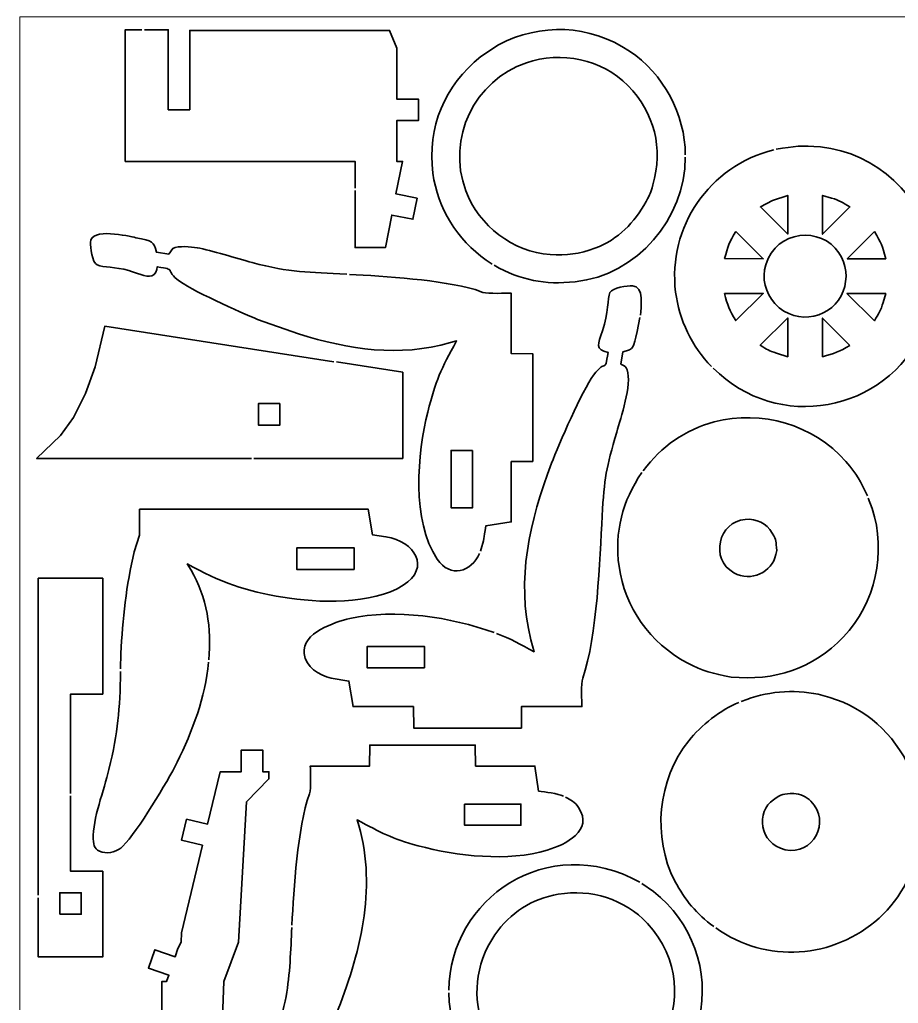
# Model space of a CAD drawing. Header units: millimetres. Extents: x -5 to 375, y 132 to 712.
# Drawn here: x -5 to 99.1, y 304.6 to 421.2 of the extents above; entities that cross this region are included whole.
import ezdxf

# ---------------------------------------------------------------- set-up
doc = ezdxf.new("R2010")
doc.units = ezdxf.units.MM
doc.header["$MEASUREMENT"] = 0
doc.layers.add('Camada 1', color=7, linetype='Continuous')

msp = doc.modelspace()

# ---------------------------------------------------------------- linework, layer by layer
at = {"layer": 'Camada 1', "color": 3, "lineweight": 20}
msp.add_open_spline([(185.0124, 131.5126), (185.0124, 131.5126), (185.0124, 421.5125), (185.0124, 421.5125), (185.0124, 421.5125), (185.0124, 421.5125), (-4.9877, 421.5125), (-4.9877, 421.5125), (-4.9877, 421.5125), (-4.9877, 421.5125), (-4.9877, 131.5126), (-4.9877, 131.5126), (-4.9877, 131.5126), (-4.9877, 131.5126), (185.0124, 131.5126), (185.0124, 131.5126)], degree=3, knots=[0, 0, 0, 0, 0.2, 0.2, 0.2, 0.2, 0.4, 0.4, 0.4, 0.4, 0.6, 0.6, 0.6, 0.6, 1, 1, 1, 1], dxfattribs=at)
at = {"layer": 'Camada 1', "color": 5, "lineweight": 35}
for points, knots in [([(73.8624, 405.1626), (73.8624, 409.9168), (71.2317, 414.8184), (67.2624, 417.4375), (67.2624, 417.4375), (62.4627, 420.6045), (56.7805, 420.8148), (51.7124, 418.1876), (51.7124, 418.1876), (51.7124, 418.1876), (49.6374, 416.7876), (49.6374, 416.7876), (49.6374, 416.7876), (45.3708, 413.3758), (43.2534, 408.4173), (43.9624, 402.9876), (43.9624, 402.9876), (44.514, 398.7633), (46.813, 395.1327), (50.2874, 392.6876), (50.2874, 392.6876), (50.2874, 392.6876), (50.9874, 392.2126), (50.9874, 392.2126)], [0, 0, 0, 0, 0.14285714, 0.14285714, 0.14285714, 0.14285714, 0.28571429, 0.28571429, 0.28571429, 0.28571429, 0.42857143, 0.42857143, 0.42857143, 0.42857143, 0.57142857, 0.57142857, 0.57142857, 0.57142857, 0.71428571, 0.71428571, 0.71428571, 0.71428571, 1, 1, 1, 1]), ([(9.4874, 419.9626), (9.4874, 419.9626), (7.5124, 419.9626), (7.5124, 419.9626), (7.5124, 419.9626), (7.5124, 419.9626), (7.5124, 404.3626), (7.5124, 404.3626), (7.5124, 404.3626), (7.5124, 404.3626), (34.7375, 404.3626), (34.7375, 404.3626), (34.7375, 404.3626), (34.7375, 404.3626), (34.7375, 401.2126), (34.7375, 401.2126)], [0, 0, 0, 0, 0.2, 0.2, 0.2, 0.2, 0.4, 0.4, 0.4, 0.4, 0.6, 0.6, 0.6, 0.6, 1, 1, 1, 1]), ([(34.7375, 400.9126), (34.7375, 400.9126), (34.7375, 394.1626), (34.7375, 394.1626), (34.7375, 394.1626), (34.7375, 394.1626), (38.3374, 394.1626), (38.3374, 394.1626), (38.3374, 394.1626), (38.3374, 394.1626), (39.0874, 398.0126), (39.0874, 398.0126), (39.0874, 398.0126), (39.0874, 398.0126), (41.5874, 397.5126), (41.5874, 397.5126), (41.5874, 397.5126), (41.5874, 397.5126), (42.0874, 400.0126), (42.0874, 400.0126), (42.0874, 400.0126), (42.0874, 400.0126), (39.5874, 400.5126), (39.5874, 400.5126), (39.5874, 400.5126), (39.5874, 400.5126), (40.3624, 404.3626), (40.3624, 404.3626), (40.3624, 404.3626), (40.3624, 404.3626), (39.6874, 404.3626), (39.6874, 404.3626), (39.6874, 404.3626), (39.6874, 404.3626), (39.6874, 409.2125), (39.6874, 409.2125), (39.6874, 409.2125), (39.6874, 409.2125), (42.2374, 409.2125), (42.2374, 409.2125), (42.2374, 409.2125), (42.2374, 409.2125), (42.2374, 411.7626), (42.2374, 411.7626), (42.2374, 411.7626), (42.2374, 411.7626), (39.6874, 411.7626), (39.6874, 411.7626), (39.6874, 411.7626), (39.6874, 411.7626), (39.6874, 417.7876), (39.6874, 417.7876), (39.6874, 417.7876), (39.6874, 417.7876), (38.8374, 419.8876), (38.8374, 419.8876), (38.8374, 419.8876), (38.8374, 419.8876), (15.1624, 419.8876), (15.1624, 419.8876), (15.1624, 419.8876), (15.1624, 419.8876), (15.1624, 410.4875), (15.1624, 410.4875), (15.1624, 410.4875), (15.1624, 410.4875), (12.6124, 410.4875), (12.6124, 410.4875), (12.6124, 410.4875), (12.6124, 410.4875), (12.6124, 419.9626), (12.6124, 419.9626), (12.6124, 419.9626), (12.6124, 419.9626), (9.7874, 419.9626), (9.7874, 419.9626)], [0, 0, 0, 0, 0.05, 0.05, 0.05, 0.05, 0.1, 0.1, 0.1, 0.1, 0.15, 0.15, 0.15, 0.15, 0.2, 0.2, 0.2, 0.2, 0.25, 0.25, 0.25, 0.25, 0.3, 0.3, 0.3, 0.3, 0.35, 0.35, 0.35, 0.35, 0.4, 0.4, 0.4, 0.4, 0.45, 0.45, 0.45, 0.45, 0.5, 0.5, 0.5, 0.5, 0.55, 0.55, 0.55, 0.55, 0.6, 0.6, 0.6, 0.6, 0.65, 0.65, 0.65, 0.65, 0.7, 0.7, 0.7, 0.7, 0.75, 0.75, 0.75, 0.75, 0.8, 0.8, 0.8, 0.8, 0.85, 0.85, 0.85, 0.85, 0.9, 0.9, 0.9, 0.9, 1, 1, 1, 1]), ([(84.3374, 405.7375), (76.6717, 403.8236), (71.7471, 396.615), (72.7124, 388.8876), (72.7124, 388.8876), (73.1156, 385.6604), (74.6557, 382.3937), (76.9624, 380.0876)], [0, 0, 0, 0, 0.33333333, 0.33333333, 0.33333333, 0.33333333, 1, 1, 1, 1]), ([(77.1624, 379.8876), (84.795, 372.2499), (97.5075, 374.5291), (102.0874, 384.3875), (102.0874, 384.3875), (102.0874, 384.3875), (102.7874, 386.2376), (102.7874, 386.2376), (102.7874, 386.2376), (103.5033, 388.3852), (103.6336, 391.4499), (103.2124, 393.7126), (103.2124, 393.7126), (102.0034, 400.2066), (96.4801, 405.4717), (89.8624, 406.0876), (89.8624, 406.0876), (87.6033, 406.2979), (86.8131, 406.1794), (84.6124, 405.8126)], [0, 0, 0, 0, 0.16666667, 0.16666667, 0.16666667, 0.16666667, 0.33333333, 0.33333333, 0.33333333, 0.33333333, 0.5, 0.5, 0.5, 0.5, 0.66666667, 0.66666667, 0.66666667, 0.66666667, 1, 1, 1, 1]), ([(51.2374, 392.0626), (54.4217, 390.2936), (57.1832, 389.7204), (60.8124, 390.1126), (60.8124, 390.1126), (68.1855, 390.9095), (73.8624, 397.6079), (73.8624, 404.8626)], [0, 0, 0, 0, 0.33333333, 0.33333333, 0.33333333, 0.33333333, 1, 1, 1, 1]), ([(33.7624, 391.0126), (29.2077, 391.2677), (27.077, 391.1832), (22.5624, 392.3876), (22.5624, 392.3876), (20.7699, 392.8658), (17.6543, 393.8585), (16.0374, 394.1376), (16.0374, 394.1376), (15.3209, 394.2613), (13.8134, 394.4093), (13.1374, 394.0626), (13.1374, 394.0626), (13.1374, 394.0626), (12.6624, 393.3876), (12.6624, 393.3876), (12.6624, 393.3876), (12.6624, 393.3876), (11.2124, 393.6126), (11.2124, 393.6126), (11.2124, 393.6126), (10.8859, 394.9181), (10.7949, 394.9044), (8.7874, 395.3376), (8.7874, 395.3376), (7.9282, 395.523), (3.4184, 396.5935), (3.3874, 394.7626), (3.3874, 394.7626), (3.3787, 394.2475), (3.5886, 392.3815), (4.1874, 392.1126), (4.1874, 392.1126), (4.9714, 391.7606), (6.3065, 391.9269), (7.9374, 391.4375), (7.9374, 391.4375), (8.7211, 391.2023), (10.0181, 390.612), (10.6624, 390.8126), (10.6624, 390.8126), (11.1461, 390.9632), (11.2215, 391.433), (11.3124, 391.8876), (11.3124, 391.8876), (13.6871, 391.4918), (12.1843, 391.6729), (13.6374, 390.4126), (13.6374, 390.4126), (15.042, 389.1944), (21.2688, 386.462), (23.1874, 385.6626), (23.1874, 385.6626), (23.1874, 385.6626), (28.0374, 383.9376), (28.0374, 383.9376), (28.0374, 383.9376), (34.079, 382.0739), (39.9223, 381.1582), (46.0624, 382.9125), (46.0624, 382.9125), (46.0624, 382.9125), (46.7624, 383.1125), (46.7624, 383.1125), (46.7624, 383.1125), (44.8978, 379.746), (44.3154, 378.456), (43.3624, 374.6876), (43.3624, 374.6876), (42.1358, 369.8375), (41.4096, 361.7464), (44.4625, 357.2626), (44.4625, 357.2626), (46.0253, 354.9672), (48.5082, 355.7335), (49.4874, 357.9376)], [0, 0, 0, 0, 0.05, 0.05, 0.05, 0.05, 0.1, 0.1, 0.1, 0.1, 0.15, 0.15, 0.15, 0.15, 0.2, 0.2, 0.2, 0.2, 0.25, 0.25, 0.25, 0.25, 0.3, 0.3, 0.3, 0.3, 0.35, 0.35, 0.35, 0.35, 0.4, 0.4, 0.4, 0.4, 0.45, 0.45, 0.45, 0.45, 0.5, 0.5, 0.5, 0.5, 0.55, 0.55, 0.55, 0.55, 0.6, 0.6, 0.6, 0.6, 0.65, 0.65, 0.65, 0.65, 0.7, 0.7, 0.7, 0.7, 0.75, 0.75, 0.75, 0.75, 0.8, 0.8, 0.8, 0.8, 0.85, 0.85, 0.85, 0.85, 0.9, 0.9, 0.9, 0.9, 1, 1, 1, 1]), ([(49.6125, 358.2125), (50.056, 359.8563), (50.0036, 359.5171), (50.2125, 361.1875), (50.2125, 361.1875), (50.2125, 361.1875), (53.2374, 361.6626), (53.2374, 361.6626), (53.2374, 361.6626), (53.2374, 361.6626), (53.2374, 368.8125), (53.2374, 368.8125), (53.2374, 368.8125), (53.2374, 368.8125), (55.7874, 368.8376), (55.7874, 368.8376), (55.7874, 368.8376), (55.7874, 368.8376), (55.7874, 381.5876), (55.7874, 381.5876), (55.7874, 381.5876), (55.7874, 381.5876), (53.2374, 381.6125), (53.2374, 381.6125), (53.2374, 381.6125), (53.2374, 381.6125), (53.2374, 388.7625), (53.2374, 388.7625), (53.2374, 388.7625), (52.6355, 388.7625), (50.5138, 388.6809), (49.8874, 388.8625), (49.8874, 388.8625), (49.8874, 388.8625), (48.9624, 389.1876), (48.9624, 389.1876), (48.9624, 389.1876), (45.0326, 390.3319), (38.1556, 390.7895), (34.0624, 390.9876)], [0, 0, 0, 0, 0.09090909, 0.09090909, 0.09090909, 0.09090909, 0.18181818, 0.18181818, 0.18181818, 0.18181818, 0.27272727, 0.27272727, 0.27272727, 0.27272727, 0.36363636, 0.36363636, 0.36363636, 0.36363636, 0.45454545, 0.45454545, 0.45454545, 0.45454545, 0.54545455, 0.54545455, 0.54545455, 0.54545455, 0.63636364, 0.63636364, 0.63636364, 0.63636364, 0.72727273, 0.72727273, 0.72727273, 0.72727273, 0.81818182, 0.81818182, 0.81818182, 0.81818182, 1, 1, 1, 1]), ([(68.5374, 386.1626), (68.6216, 387.0042), (69.0181, 389.6134), (67.5874, 389.6376), (67.5874, 389.6376), (67.0212, 389.6472), (65.2081, 389.4403), (64.9374, 388.8376), (64.9374, 388.8376), (64.6283, 388.1493), (64.754, 386.4129), (64.0374, 384.3126), (64.0374, 384.3126), (63.4879, 382.7019), (63.1598, 382.0699), (64.7124, 381.7376), (64.7124, 381.7376), (64.2668, 379.0639), (64.545, 381.1604), (62.9874, 379.0375), (62.9874, 379.0375), (61.6755, 377.2494), (58.8538, 370.8416), (58.0124, 368.6125), (58.0124, 368.6125), (55.4232, 361.7531), (53.7857, 354.9196), (55.5624, 347.6875), (55.5624, 347.6875), (55.5624, 347.6875), (55.9374, 346.2875), (55.9374, 346.2875), (55.9374, 346.2875), (54.3288, 347.1673), (53.1913, 347.8073), (51.4874, 348.4626)], [0, 0, 0, 0, 0.1, 0.1, 0.1, 0.1, 0.2, 0.2, 0.2, 0.2, 0.3, 0.3, 0.3, 0.3, 0.4, 0.4, 0.4, 0.4, 0.5, 0.5, 0.5, 0.5, 0.6, 0.6, 0.6, 0.6, 0.7, 0.7, 0.7, 0.7, 0.8, 0.8, 0.8, 0.8, 1, 1, 1, 1]), ([(51.2124, 348.5626), (46.0456, 350.4079), (39.5316, 351.4174), (34.1124, 350.2126), (34.1124, 350.2126), (32.3413, 349.8188), (28.4089, 348.5194), (28.7124, 346.0875), (28.7124, 346.0875), (28.9186, 344.4352), (30.4135, 343.5314), (31.9124, 343.1626), (31.9124, 343.1626), (31.9124, 343.1626), (34.0124, 342.8125), (34.0124, 342.8125), (34.0124, 342.8125), (34.0124, 342.8125), (34.5124, 339.7876), (34.5124, 339.7876), (34.5124, 339.7876), (34.5124, 339.7876), (41.6624, 339.7876), (41.6624, 339.7876), (41.6624, 339.7876), (41.6624, 339.7876), (41.6874, 337.2375), (41.6874, 337.2375), (41.6874, 337.2375), (41.6874, 337.2375), (54.4374, 337.2375), (54.4374, 337.2375), (54.4374, 337.2375), (54.4374, 337.2375), (54.4374, 339.7876), (54.4374, 339.7876), (54.4374, 339.7876), (54.4374, 339.7876), (61.6124, 339.7876), (61.6124, 339.7876), (61.6124, 339.7876), (61.6056, 340.4143), (61.4894, 342.4913), (61.7124, 343.1376), (61.7124, 343.1376), (63.425, 348.0999), (63.7363, 357.2031), (64.0124, 362.3876), (64.0124, 362.3876), (64.2513, 366.8734), (64.4982, 368.0211), (65.7374, 372.3126), (65.7374, 372.3126), (66.2182, 373.9777), (67.5631, 377.9037), (66.9624, 379.6876), (66.9624, 379.6876), (66.8203, 380.1096), (66.7571, 380.0546), (66.2124, 380.3626), (66.2124, 380.3626), (66.2124, 380.3626), (66.4624, 381.8125), (66.4624, 381.8125), (66.4624, 381.8125), (67.8169, 382.1737), (67.6959, 382.2262), (68.1624, 384.2376), (68.1624, 384.2376), (68.1624, 384.2376), (68.4874, 385.8626), (68.4874, 385.8626)], [0, 0, 0, 0, 0.05263158, 0.05263158, 0.05263158, 0.05263158, 0.10526316, 0.10526316, 0.10526316, 0.10526316, 0.15789474, 0.15789474, 0.15789474, 0.15789474, 0.21052632, 0.21052632, 0.21052632, 0.21052632, 0.26315789, 0.26315789, 0.26315789, 0.26315789, 0.31578947, 0.31578947, 0.31578947, 0.31578947, 0.36842105, 0.36842105, 0.36842105, 0.36842105, 0.42105263, 0.42105263, 0.42105263, 0.42105263, 0.47368421, 0.47368421, 0.47368421, 0.47368421, 0.52631579, 0.52631579, 0.52631579, 0.52631579, 0.57894737, 0.57894737, 0.57894737, 0.57894737, 0.63157895, 0.63157895, 0.63157895, 0.63157895, 0.68421053, 0.68421053, 0.68421053, 0.68421053, 0.73684211, 0.73684211, 0.73684211, 0.73684211, 0.78947368, 0.78947368, 0.78947368, 0.78947368, 0.84210526, 0.84210526, 0.84210526, 0.84210526, 0.89473684, 0.89473684, 0.89473684, 0.89473684, 1, 1, 1, 1]), ([(22.4624, 369.1876), (22.4624, 369.1876), (-2.9876, 369.1876), (-2.9876, 369.1876), (-2.9876, 369.1876), (-2.9876, 369.1876), (-0.1626, 371.9126), (-0.1626, 371.9126), (-0.1626, 371.9126), (-0.1626, 371.9126), (1.3874, 374.0376), (1.3874, 374.0376), (1.3874, 374.0376), (1.3874, 374.0376), (2.8124, 376.8625), (2.8124, 376.8625), (2.8124, 376.8625), (2.8124, 376.8625), (3.9624, 380.0375), (3.9624, 380.0375), (3.9624, 380.0375), (3.9624, 380.0375), (5.1124, 384.8626), (5.1124, 384.8626), (5.1124, 384.8626), (5.1124, 384.8626), (32.2374, 380.6375), (32.2374, 380.6375)], [0, 0, 0, 0, 0.125, 0.125, 0.125, 0.125, 0.25, 0.25, 0.25, 0.25, 0.375, 0.375, 0.375, 0.375, 0.5, 0.5, 0.5, 0.5, 0.625, 0.625, 0.625, 0.625, 0.75, 0.75, 0.75, 0.75, 1, 1, 1, 1]), ([(32.5374, 380.6126), (32.5374, 380.6126), (40.3874, 379.3876), (40.3874, 379.3876), (40.3874, 379.3876), (40.3874, 379.3876), (40.3874, 369.1876), (40.3874, 369.1876), (40.3874, 369.1876), (40.3874, 369.1876), (22.7624, 369.1876), (22.7624, 369.1876)], [0, 0, 0, 0, 0.25, 0.25, 0.25, 0.25, 0.5, 0.5, 0.5, 0.5, 1, 1, 1, 1]), ([(95.4374, 364.7625), (94.5433, 366.5507), (94.2465, 367.2622), (92.8624, 368.8376), (92.8624, 368.8376), (89.0124, 373.2198), (82.8799, 374.9765), (77.2874, 373.5126), (77.2874, 373.5126), (73.8223, 372.6056), (71.023, 370.585), (68.8874, 367.7375)], [0, 0, 0, 0, 0.25, 0.25, 0.25, 0.25, 0.5, 0.5, 0.5, 0.5, 1, 1, 1, 1]), ([(68.7124, 367.5126), (66.4057, 364.1406), (65.4484, 360.4961), (66.0124, 356.3876), (66.0124, 356.3876), (66.6718, 351.5839), (69.7205, 347.2847), (74.0124, 345.0125), (74.0124, 345.0125), (76.0443, 343.9368), (77.0739, 343.7092), (79.2874, 343.2876), (79.2874, 343.2876), (84.413, 342.7995), (88.9987, 344.2546), (92.5874, 348.0376), (92.5874, 348.0376), (96.3783, 352.0337), (97.6991, 358.0379), (95.9874, 363.2625), (95.9874, 363.2625), (95.9874, 363.2625), (95.5374, 364.4876), (95.5374, 364.4876)], [0, 0, 0, 0, 0.14285714, 0.14285714, 0.14285714, 0.14285714, 0.28571429, 0.28571429, 0.28571429, 0.28571429, 0.42857143, 0.42857143, 0.42857143, 0.42857143, 0.57142857, 0.57142857, 0.57142857, 0.57142857, 0.71428571, 0.71428571, 0.71428571, 0.71428571, 1, 1, 1, 1]), ([(17.4124, 345.3376), (17.7655, 348.9859), (17.2077, 352.7814), (15.3124, 355.9626), (15.3124, 355.9626), (15.3124, 355.9626), (14.8624, 356.6876), (14.8624, 356.6876), (14.8624, 356.6876), (18.6769, 354.5684), (21.858, 353.4409), (26.1874, 352.7375), (26.1874, 352.7375), (30.3466, 352.0617), (36.7141, 351.8212), (40.4374, 354.1626), (40.4374, 354.1626), (43.7348, 356.2362), (41.844, 359.3726), (38.3874, 359.9126), (38.3874, 359.9126), (38.3874, 359.9126), (36.7874, 360.1376), (36.7874, 360.1376), (36.7874, 360.1376), (36.7874, 360.1376), (36.3124, 363.1625), (36.3124, 363.1625), (36.3124, 363.1625), (36.3124, 363.1625), (9.2124, 363.1625), (9.2124, 363.1625), (9.2124, 363.1625), (9.2124, 363.1625), (9.1874, 360.1126), (9.1874, 360.1126), (9.1874, 360.1126), (9.1874, 360.1126), (8.5624, 358.1125), (8.5624, 358.1125), (8.5624, 358.1125), (7.6654, 354.2796), (7.1612, 350.0242), (7.0124, 346.0875), (7.0124, 346.0875), (7.0124, 346.0875), (6.9624, 344.2626), (6.9624, 344.2626)], [0, 0, 0, 0, 0.07692308, 0.07692308, 0.07692308, 0.07692308, 0.15384615, 0.15384615, 0.15384615, 0.15384615, 0.23076923, 0.23076923, 0.23076923, 0.23076923, 0.30769231, 0.30769231, 0.30769231, 0.30769231, 0.38461538, 0.38461538, 0.38461538, 0.38461538, 0.46153846, 0.46153846, 0.46153846, 0.46153846, 0.53846154, 0.53846154, 0.53846154, 0.53846154, 0.61538462, 0.61538462, 0.61538462, 0.61538462, 0.69230769, 0.69230769, 0.69230769, 0.69230769, 0.76923077, 0.76923077, 0.76923077, 0.76923077, 0.84615385, 0.84615385, 0.84615385, 0.84615385, 1, 1, 1, 1]), ([(1.0374, 329.5126), (1.0374, 329.5126), (1.0374, 341.2626), (1.0374, 341.2626), (1.0374, 341.2626), (1.0374, 341.2626), (4.8624, 341.2626), (4.8624, 341.2626), (4.8624, 341.2626), (4.8624, 341.2626), (4.8624, 354.9876), (4.8624, 354.9876), (4.8624, 354.9876), (4.8624, 354.9876), (-2.7876, 354.9876), (-2.7876, 354.9876), (-2.7876, 354.9876), (-2.7876, 354.9876), (-2.7876, 317.4375), (-2.7876, 317.4375)], [0, 0, 0, 0, 0.16666667, 0.16666667, 0.16666667, 0.16666667, 0.33333333, 0.33333333, 0.33333333, 0.33333333, 0.5, 0.5, 0.5, 0.5, 0.66666667, 0.66666667, 0.66666667, 0.66666667, 1, 1, 1, 1]), ([(6.9624, 343.9626), (6.8793, 339.3915), (6.6642, 336.838), (5.5874, 332.3376), (5.5874, 332.3376), (5.0168, 329.953), (3.64, 326.4554), (3.7374, 324.1126), (3.7374, 324.1126), (3.7752, 323.205), (3.8918, 322.8286), (4.7874, 322.5626), (4.7874, 322.5626), (5.6663, 322.3016), (6.5773, 322.6085), (7.2374, 323.2626), (7.2374, 323.2626), (8.9735, 324.983), (12.5496, 330.9436), (13.6624, 333.1876), (13.6624, 333.1876), (15.5053, 336.9037), (16.9724, 340.8873), (17.3874, 345.0376)], [0, 0, 0, 0, 0.14285714, 0.14285714, 0.14285714, 0.14285714, 0.28571429, 0.28571429, 0.28571429, 0.28571429, 0.42857143, 0.42857143, 0.42857143, 0.42857143, 0.57142857, 0.57142857, 0.57142857, 0.57142857, 0.71428571, 0.71428571, 0.71428571, 0.71428571, 1, 1, 1, 1]), ([(77.4874, 313.5626), (83.3926, 309.2977), (91.4763, 309.881), (96.8124, 314.7376), (96.8124, 314.7376), (99.4728, 317.1589), (101.1806, 320.5597), (101.6874, 324.1126), (101.6874, 324.1126), (102.0805, 326.9951), (101.5026, 330.6122), (100.1124, 333.2125), (100.1124, 333.2125), (97.9501, 337.2569), (94.6133, 339.9555), (90.1624, 341.1126), (90.1624, 341.1126), (87.2682, 341.865), (83.9385, 341.672), (81.1374, 340.6375), (81.1374, 340.6375), (81.1374, 340.6375), (80.4874, 340.3876), (80.4874, 340.3876)], [0, 0, 0, 0, 0.14285714, 0.14285714, 0.14285714, 0.14285714, 0.28571429, 0.28571429, 0.28571429, 0.28571429, 0.42857143, 0.42857143, 0.42857143, 0.42857143, 0.57142857, 0.57142857, 0.57142857, 0.57142857, 0.71428571, 0.71428571, 0.71428571, 0.71428571, 1, 1, 1, 1]), ([(80.2124, 340.2625), (78.0984, 339.4708), (75.6873, 337.5282), (74.2624, 335.7376), (74.2624, 335.7376), (70.6023, 331.1382), (69.8944, 324.325), (72.6375, 319.1126), (72.6375, 319.1126), (73.8188, 316.8679), (75.1753, 315.2373), (77.2374, 313.7376)], [0, 0, 0, 0, 0.25, 0.25, 0.25, 0.25, 0.5, 0.5, 0.5, 0.5, 1, 1, 1, 1]), ([(21.0375, 282.7625), (21.0375, 282.7625), (18.6625, 292.3126), (18.6625, 292.3126), (18.6625, 292.3126), (18.6625, 292.3126), (19.2124, 307.2376), (19.2124, 307.2376), (19.2124, 307.2376), (19.2124, 307.2376), (20.9374, 311.8875), (20.9374, 311.8875), (20.9374, 311.8875), (20.9374, 311.8875), (21.8874, 328.5125), (21.8874, 328.5125), (21.8874, 328.5125), (21.8874, 328.5125), (24.5374, 331.2126), (24.5374, 331.2126), (24.5374, 331.2126), (24.5374, 331.2126), (24.5374, 332.0626), (24.5374, 332.0626), (24.5374, 332.0626), (24.5374, 332.0626), (23.8124, 332.0626), (23.8124, 332.0626), (23.8124, 332.0626), (23.8124, 332.0626), (23.8124, 334.6376), (23.8124, 334.6376), (23.8124, 334.6376), (23.8124, 334.6376), (21.2624, 334.6376), (21.2624, 334.6376), (21.2624, 334.6376), (21.2624, 334.6376), (21.2624, 332.0626), (21.2624, 332.0626), (21.2624, 332.0626), (21.2624, 332.0626), (18.7624, 332.0626), (18.7624, 332.0626), (18.7624, 332.0626), (18.7624, 332.0626), (17.2624, 325.8626), (17.2624, 325.8626), (17.2624, 325.8626), (17.2624, 325.8626), (14.7874, 326.4376), (14.7874, 326.4376), (14.7874, 326.4376), (14.7874, 326.4376), (14.1874, 323.9626), (14.1874, 323.9626), (14.1874, 323.9626), (14.1874, 323.9626), (16.6624, 323.3626), (16.6624, 323.3626), (16.6624, 323.3626), (16.6624, 323.3626), (14.1874, 312.9876), (14.1874, 312.9876), (14.1874, 312.9876), (14.1874, 312.9876), (14.1374, 311.8875), (14.1374, 311.8875), (14.1374, 311.8875), (14.1374, 311.8875), (13.7624, 311.1375), (13.7624, 311.1375), (13.7624, 311.1375), (13.7624, 311.1375), (13.4374, 310.1626), (13.4374, 310.1626), (13.4374, 310.1626), (13.4374, 310.1626), (11.0124, 310.9875), (11.0124, 310.9875), (11.0124, 310.9875), (11.0124, 310.9875), (10.2624, 308.8125), (10.2624, 308.8125), (10.2624, 308.8125), (10.2624, 308.8125), (12.6874, 307.9625), (12.6874, 307.9625), (12.6874, 307.9625), (12.6874, 307.9625), (12.4124, 307.2376), (12.4124, 307.2376), (12.4124, 307.2376), (12.4124, 307.2376), (11.8624, 307.2376), (11.8624, 307.2376), (11.8624, 307.2376), (11.8624, 307.2376), (11.8624, 302.9625), (11.8624, 302.9625)], [0, 0, 0, 0, 0.03846154, 0.03846154, 0.03846154, 0.03846154, 0.07692308, 0.07692308, 0.07692308, 0.07692308, 0.11538462, 0.11538462, 0.11538462, 0.11538462, 0.15384615, 0.15384615, 0.15384615, 0.15384615, 0.19230769, 0.19230769, 0.19230769, 0.19230769, 0.23076923, 0.23076923, 0.23076923, 0.23076923, 0.26923077, 0.26923077, 0.26923077, 0.26923077, 0.30769231, 0.30769231, 0.30769231, 0.30769231, 0.34615385, 0.34615385, 0.34615385, 0.34615385, 0.38461538, 0.38461538, 0.38461538, 0.38461538, 0.42307692, 0.42307692, 0.42307692, 0.42307692, 0.46153846, 0.46153846, 0.46153846, 0.46153846, 0.5, 0.5, 0.5, 0.5, 0.53846154, 0.53846154, 0.53846154, 0.53846154, 0.57692308, 0.57692308, 0.57692308, 0.57692308, 0.61538462, 0.61538462, 0.61538462, 0.61538462, 0.65384615, 0.65384615, 0.65384615, 0.65384615, 0.69230769, 0.69230769, 0.69230769, 0.69230769, 0.73076923, 0.73076923, 0.73076923, 0.73076923, 0.76923077, 0.76923077, 0.76923077, 0.76923077, 0.80769231, 0.80769231, 0.80769231, 0.80769231, 0.84615385, 0.84615385, 0.84615385, 0.84615385, 0.88461538, 0.88461538, 0.88461538, 0.88461538, 0.92307692, 0.92307692, 0.92307692, 0.92307692, 1, 1, 1, 1]), ([(59.4124, 329.1626), (58.7585, 329.4896), (57.2198, 329.683), (56.4874, 329.7876), (56.4874, 329.7876), (56.4874, 329.7876), (56.0374, 332.7376), (56.0374, 332.7376), (56.0374, 332.7376), (56.0374, 332.7376), (49.0124, 332.7376), (49.0124, 332.7376), (49.0124, 332.7376), (49.0124, 332.7376), (48.9874, 335.2376), (48.9874, 335.2376), (48.9874, 335.2376), (48.9874, 335.2376), (36.4874, 335.2376), (36.4874, 335.2376), (36.4874, 335.2376), (36.4874, 335.2376), (36.4624, 332.7376), (36.4624, 332.7376), (36.4624, 332.7376), (36.4624, 332.7376), (29.4374, 332.7376), (29.4374, 332.7376), (29.4374, 332.7376), (29.4444, 332.112), (29.5605, 330.1088), (29.3374, 329.4626), (29.3374, 329.4626), (27.9065, 325.3173), (27.4735, 318.2048), (27.2624, 313.9126)], [0, 0, 0, 0, 0.1, 0.1, 0.1, 0.1, 0.2, 0.2, 0.2, 0.2, 0.3, 0.3, 0.3, 0.3, 0.4, 0.4, 0.4, 0.4, 0.5, 0.5, 0.5, 0.5, 0.6, 0.6, 0.6, 0.6, 0.7, 0.7, 0.7, 0.7, 0.8, 0.8, 0.8, 0.8, 1, 1, 1, 1]), ([(-2.7876, 317.1375), (-2.7876, 317.1375), (-2.7876, 310.1376), (-2.7876, 310.1376), (-2.7876, 310.1376), (-2.7876, 310.1376), (4.8624, 310.1376), (4.8624, 310.1376), (4.8624, 310.1376), (4.8624, 310.1376), (4.8624, 320.2876), (4.8624, 320.2876), (4.8624, 320.2876), (4.8624, 320.2876), (1.0374, 320.2876), (1.0374, 320.2876), (1.0374, 320.2876), (1.0374, 320.2876), (1.0374, 329.2126), (1.0374, 329.2126)], [0, 0, 0, 0, 0.16666667, 0.16666667, 0.16666667, 0.16666667, 0.33333333, 0.33333333, 0.33333333, 0.33333333, 0.5, 0.5, 0.5, 0.5, 0.66666667, 0.66666667, 0.66666667, 0.66666667, 1, 1, 1, 1]), ([(27.2374, 313.6126), (27.1385, 311.0419), (27.0296, 308.0006), (26.5624, 305.4626), (26.5624, 305.4626), (26.0136, 302.4815), (24.086, 297.2005), (24.0374, 295.0625), (24.0374, 295.0625), (24.0289, 294.6885), (24.0154, 293.5317), (24.3624, 293.2626), (24.3624, 293.2626), (24.3624, 293.2626), (24.9124, 292.9375), (24.9124, 292.9375), (24.9124, 292.9375), (24.9124, 292.9375), (24.6874, 291.5126), (24.6874, 291.5126), (24.6874, 291.5126), (23.4228, 291.1754), (23.4296, 291.1323), (22.9874, 289.1125), (22.9874, 289.1125), (22.8137, 288.319), (21.8558, 284.0822), (23.3624, 283.8625), (23.3624, 283.8625), (23.9493, 283.7769), (25.8813, 283.9862), (26.1624, 284.6125), (26.1624, 284.6125), (26.516, 285.4002), (26.3581, 286.8142), (26.8124, 288.2876), (26.8124, 288.2876), (27.0355, 289.0112), (27.7499, 290.5652), (27.3624, 291.1376), (27.3624, 291.1376), (27.1661, 291.4275), (26.6782, 291.5253), (26.3874, 291.5875), (26.3874, 291.5875), (26.7907, 294.0074), (26.4453, 292.3088), (27.8124, 293.8876), (27.8124, 293.8876), (29.0649, 295.334), (31.7415, 301.3443), (32.4874, 303.2626), (32.4874, 303.2626), (35.2824, 310.3771), (37.3618, 318.1105), (35.1874, 325.6876), (35.1874, 325.6876), (35.1874, 325.6876), (34.9874, 326.3626), (34.9874, 326.3626), (34.9874, 326.3626), (37.8204, 324.8575), (39.0523, 324.1709), (42.2124, 323.3126), (42.2124, 323.3126), (46.7989, 322.0669), (52.8549, 321.3773), (57.5124, 322.7876), (57.5124, 322.7876), (59.6645, 323.4393), (63.0334, 325.1171), (61.2124, 327.8376), (61.2124, 327.8376), (60.7822, 328.4803), (60.2788, 328.734), (59.6874, 329.0626)], [0, 0, 0, 0, 0.05, 0.05, 0.05, 0.05, 0.1, 0.1, 0.1, 0.1, 0.15, 0.15, 0.15, 0.15, 0.2, 0.2, 0.2, 0.2, 0.25, 0.25, 0.25, 0.25, 0.3, 0.3, 0.3, 0.3, 0.35, 0.35, 0.35, 0.35, 0.4, 0.4, 0.4, 0.4, 0.45, 0.45, 0.45, 0.45, 0.5, 0.5, 0.5, 0.5, 0.55, 0.55, 0.55, 0.55, 0.6, 0.6, 0.6, 0.6, 0.65, 0.65, 0.65, 0.65, 0.7, 0.7, 0.7, 0.7, 0.75, 0.75, 0.75, 0.75, 0.8, 0.8, 0.8, 0.8, 0.85, 0.85, 0.85, 0.85, 0.9, 0.9, 0.9, 0.9, 1, 1, 1, 1]), ([(45.8624, 305.8875), (45.8624, 300.0572), (49.4742, 294.5983), (54.8874, 292.2626), (54.8874, 292.2626), (58.8059, 290.5719), (63.4612, 290.6604), (67.3124, 292.5126), (67.3124, 292.5126), (67.3124, 292.5126), (67.9874, 292.8626), (67.9874, 292.8626), (67.9874, 292.8626), (71.7117, 294.868), (74.6116, 298.6222), (75.5124, 302.7625), (75.5124, 302.7625), (76.7648, 308.5186), (74.6974, 314.2735), (70.0874, 317.8875), (70.0874, 317.8875), (70.0874, 317.8875), (68.7124, 318.8375), (68.7124, 318.8375)], [0, 0, 0, 0, 0.14285714, 0.14285714, 0.14285714, 0.14285714, 0.28571429, 0.28571429, 0.28571429, 0.28571429, 0.42857143, 0.42857143, 0.42857143, 0.42857143, 0.57142857, 0.57142857, 0.57142857, 0.57142857, 0.71428571, 0.71428571, 0.71428571, 0.71428571, 1, 1, 1, 1])]:
    msp.add_open_spline(points, degree=3, knots=knots, dxfattribs=at)
at = {"layer": 'Camada 1', "lineweight": 35}
for points, knots in [([(69.2374, 399.6376), (69.7239, 400.578), (69.7197, 400.584), (70.0124, 401.5876), (70.0124, 401.5876), (71.2733, 405.9106), (70.2217, 410.1287), (67.0624, 413.3625), (67.0624, 413.3625), (64.0267, 416.4697), (59.1046, 417.4689), (55.0374, 416.0626), (55.0374, 416.0626), (48.9147, 413.9457), (45.5253, 407.1527), (47.8624, 400.8876), (47.8624, 400.8876), (49.4001, 396.7654), (53.4622, 393.5963), (57.8624, 393.3375), (57.8624, 393.3375), (59.7675, 393.2254), (61.3318, 393.3808), (63.1624, 394.0876), (63.1624, 394.0876), (65.9897, 395.1792), (67.778, 397.0836), (69.2374, 399.6376)], [0, 0, 0, 0, 0.125, 0.125, 0.125, 0.125, 0.25, 0.25, 0.25, 0.25, 0.375, 0.375, 0.375, 0.375, 0.5, 0.5, 0.5, 0.5, 0.625, 0.625, 0.625, 0.625, 0.75, 0.75, 0.75, 0.75, 1, 1, 1, 1]), ([(84.1874, 399.7376), (84.1874, 399.7376), (82.7625, 398.9875), (82.7625, 398.9875), (82.7625, 398.9875), (82.7625, 398.9875), (85.9874, 395.7626), (85.9874, 395.7626), (85.9874, 395.7626), (85.9874, 395.7626), (85.9874, 400.3376), (85.9874, 400.3376), (85.9874, 400.3376), (85.9874, 400.3376), (84.1874, 399.7376), (84.1874, 399.7376)], [0, 0, 0, 0, 0.2, 0.2, 0.2, 0.2, 0.4, 0.4, 0.4, 0.4, 0.6, 0.6, 0.6, 0.6, 1, 1, 1, 1]), ([(91.1874, 400.0376), (91.1874, 400.0376), (90.1124, 400.3376), (90.1124, 400.3376), (90.1124, 400.3376), (90.1124, 400.3376), (90.1124, 395.7376), (90.1124, 395.7376), (90.1124, 395.7376), (90.1124, 395.7376), (93.3624, 398.9875), (93.3624, 398.9875), (93.3624, 398.9875), (92.4993, 399.5055), (92.1374, 399.7209), (91.1874, 400.0376)], [0, 0, 0, 0, 0.2, 0.2, 0.2, 0.2, 0.4, 0.4, 0.4, 0.4, 0.6, 0.6, 0.6, 0.6, 1, 1, 1, 1]), ([(84.4624, 387.5376), (87.1383, 384.6549), (91.4343, 385.9448), (92.5624, 388.9876), (92.5624, 388.9876), (93.1327, 390.5259), (92.9786, 392.2162), (92.0624, 393.5626), (92.0624, 393.5626), (89.9363, 396.687), (84.6825, 396.2975), (83.3874, 392.1375), (83.3874, 392.1375), (82.864, 390.4562), (83.393, 388.8744), (84.4624, 387.5376)], [0, 0, 0, 0, 0.2, 0.2, 0.2, 0.2, 0.4, 0.4, 0.4, 0.4, 0.6, 0.6, 0.6, 0.6, 1, 1, 1, 1]), ([(79.8624, 396.0876), (79.0256, 394.7721), (78.9027, 394.2936), (78.5124, 392.8626), (78.5124, 392.8626), (78.5124, 392.8626), (83.0874, 392.8375), (83.0874, 392.8375), (83.0874, 392.8375), (83.0874, 392.8375), (79.8624, 396.0876), (79.8624, 396.0876)], [0, 0, 0, 0, 0.25, 0.25, 0.25, 0.25, 0.5, 0.5, 0.5, 0.5, 1, 1, 1, 1]), ([(96.2624, 396.0626), (96.2624, 396.0626), (93.0374, 392.8375), (93.0374, 392.8375), (93.0374, 392.8375), (93.0374, 392.8375), (97.6124, 392.8375), (97.6124, 392.8375), (97.6124, 392.8375), (97.1854, 394.4603), (97.0923, 394.6518), (96.2624, 396.0626)], [0, 0, 0, 0, 0.25, 0.25, 0.25, 0.25, 0.5, 0.5, 0.5, 0.5, 1, 1, 1, 1]), ([(78.5124, 388.7376), (78.8282, 387.3164), (79.1086, 386.7275), (79.8374, 385.5126), (79.8374, 385.5126), (79.8374, 385.5126), (83.0874, 388.7376), (83.0874, 388.7376), (83.0874, 388.7376), (83.0874, 388.7376), (78.5124, 388.7376), (78.5124, 388.7376)], [0, 0, 0, 0, 0.25, 0.25, 0.25, 0.25, 0.5, 0.5, 0.5, 0.5, 1, 1, 1, 1]), ([(97.3124, 387.6625), (97.3124, 387.6625), (97.6124, 388.7126), (97.6124, 388.7126), (97.6124, 388.7126), (97.6124, 388.7126), (93.0124, 388.7126), (93.0124, 388.7126), (93.0124, 388.7126), (93.0124, 388.7126), (96.2624, 385.4875), (96.2624, 385.4875), (96.2624, 385.4875), (96.7804, 386.3509), (96.9956, 386.7123), (97.3124, 387.6625)], [0, 0, 0, 0, 0.2, 0.2, 0.2, 0.2, 0.4, 0.4, 0.4, 0.4, 0.6, 0.6, 0.6, 0.6, 1, 1, 1, 1]), ([(84.6624, 381.6376), (84.6624, 381.6376), (85.9874, 381.2376), (85.9874, 381.2376), (85.9874, 381.2376), (85.9874, 381.2376), (85.9874, 385.8376), (85.9874, 385.8376), (85.9874, 385.8376), (85.9874, 385.8376), (82.7374, 382.5876), (82.7374, 382.5876), (82.7374, 382.5876), (83.6237, 382.068), (83.7024, 381.9832), (84.6624, 381.6376)], [0, 0, 0, 0, 0.2, 0.2, 0.2, 0.2, 0.4, 0.4, 0.4, 0.4, 0.6, 0.6, 0.6, 0.6, 1, 1, 1, 1]), ([(93.3374, 382.5626), (93.3374, 382.5626), (90.1124, 385.8126), (90.1124, 385.8126), (90.1124, 385.8126), (90.1124, 385.8126), (90.1124, 381.2376), (90.1124, 381.2376), (90.1124, 381.2376), (91.4145, 381.5803), (92.1824, 381.8405), (93.3374, 382.5626)], [0, 0, 0, 0, 0.25, 0.25, 0.25, 0.25, 0.5, 0.5, 0.5, 0.5, 1, 1, 1, 1]), ([(25.8374, 375.6876), (25.8374, 375.6876), (23.2874, 375.6876), (23.2874, 375.6876), (23.2874, 375.6876), (23.2874, 375.6876), (23.2874, 373.1376), (23.2874, 373.1376), (23.2874, 373.1376), (23.2874, 373.1376), (25.8374, 373.1376), (25.8374, 373.1376), (25.8374, 373.1376), (25.8374, 373.1376), (25.8374, 375.6876), (25.8374, 375.6876)], [0, 0, 0, 0, 0.2, 0.2, 0.2, 0.2, 0.4, 0.4, 0.4, 0.4, 0.6, 0.6, 0.6, 0.6, 1, 1, 1, 1]), ([(48.6624, 370.1376), (48.6624, 370.1376), (46.1124, 370.1376), (46.1124, 370.1376), (46.1124, 370.1376), (46.1124, 370.1376), (46.1124, 363.3376), (46.1124, 363.3376), (46.1124, 363.3376), (46.1124, 363.3376), (48.6624, 363.3376), (48.6624, 363.3376), (48.6624, 363.3376), (48.6624, 363.3376), (48.6624, 370.1376), (48.6624, 370.1376)], [0, 0, 0, 0, 0.2, 0.2, 0.2, 0.2, 0.4, 0.4, 0.4, 0.4, 0.6, 0.6, 0.6, 0.6, 1, 1, 1, 1]), ([(84.6874, 358.2626), (84.5917, 359.4109), (84.6933, 359.3966), (84.1624, 360.3376), (84.1624, 360.3376), (83.484, 361.5401), (82.3069, 362.0702), (80.9624, 361.9625), (80.9624, 361.9625), (77.795, 361.7087), (76.7235, 357.2578), (79.6124, 355.6376), (79.6124, 355.6376), (81.6173, 354.5132), (84.149, 355.7088), (84.5874, 357.7876), (84.5874, 357.7876), (84.5874, 357.7876), (84.6874, 358.2626), (84.6874, 358.2626)], [0, 0, 0, 0, 0.16666667, 0.16666667, 0.16666667, 0.16666667, 0.33333333, 0.33333333, 0.33333333, 0.33333333, 0.5, 0.5, 0.5, 0.5, 0.66666667, 0.66666667, 0.66666667, 0.66666667, 1, 1, 1, 1]), ([(34.6374, 356.0376), (34.6374, 356.0376), (34.6374, 358.5876), (34.6374, 358.5876), (34.6374, 358.5876), (34.6374, 358.5876), (27.8374, 358.5876), (27.8374, 358.5876), (27.8374, 358.5876), (27.8374, 358.5876), (27.8374, 356.0376), (27.8374, 356.0376), (27.8374, 356.0376), (27.8374, 356.0376), (34.6374, 356.0376), (34.6374, 356.0376)], [0, 0, 0, 0, 0.2, 0.2, 0.2, 0.2, 0.4, 0.4, 0.4, 0.4, 0.6, 0.6, 0.6, 0.6, 1, 1, 1, 1]), ([(42.9624, 344.3626), (42.9624, 344.3626), (42.9624, 346.9126), (42.9624, 346.9126), (42.9624, 346.9126), (42.9624, 346.9126), (36.1874, 346.9126), (36.1874, 346.9126), (36.1874, 346.9126), (36.1874, 346.9126), (36.1874, 344.3626), (36.1874, 344.3626), (36.1874, 344.3626), (36.1874, 344.3626), (42.9624, 344.3626), (42.9624, 344.3626)], [0, 0, 0, 0, 0.2, 0.2, 0.2, 0.2, 0.4, 0.4, 0.4, 0.4, 0.6, 0.6, 0.6, 0.6, 1, 1, 1, 1]), ([(86.7124, 329.5126), (85.4441, 329.4069), (85.3365, 329.4867), (84.2874, 328.7626), (84.2874, 328.7626), (82.281, 327.3778), (82.5329, 323.5531), (85.6874, 322.8376), (85.6874, 322.8376), (89.0012, 322.0859), (91.1649, 326.1598), (88.7374, 328.5876), (88.7374, 328.5876), (88.2104, 329.1147), (87.4522, 329.4304), (86.7124, 329.5126)], [0, 0, 0, 0, 0.2, 0.2, 0.2, 0.2, 0.4, 0.4, 0.4, 0.4, 0.6, 0.6, 0.6, 0.6, 1, 1, 1, 1]), ([(47.7124, 328.2376), (47.7124, 328.2376), (47.7124, 325.7376), (47.7124, 325.7376), (47.7124, 325.7376), (47.7124, 325.7376), (54.3874, 325.7376), (54.3874, 325.7376), (54.3874, 325.7376), (54.3874, 325.7376), (54.3874, 328.2376), (54.3874, 328.2376), (54.3874, 328.2376), (54.3874, 328.2376), (47.7124, 328.2376), (47.7124, 328.2376)], [0, 0, 0, 0, 0.2, 0.2, 0.2, 0.2, 0.4, 0.4, 0.4, 0.4, 0.6, 0.6, 0.6, 0.6, 1, 1, 1, 1]), ([(50.4624, 311.3875), (46.8553, 303.9163), (51.274, 295.893), (58.6874, 294.5376), (58.6874, 294.5376), (69.6879, 292.5264), (77.2057, 305.7146), (69.3624, 314.1125), (69.3624, 314.1125), (66.6922, 316.9715), (62.6749, 318.2285), (58.8124, 317.5626), (58.8124, 317.5626), (55.6536, 317.018), (53.1364, 315.376), (51.2874, 312.7626), (51.2874, 312.7626), (51.2874, 312.7626), (50.4624, 311.3875), (50.4624, 311.3875)], [0, 0, 0, 0, 0.16666667, 0.16666667, 0.16666667, 0.16666667, 0.33333333, 0.33333333, 0.33333333, 0.33333333, 0.5, 0.5, 0.5, 0.5, 0.66666667, 0.66666667, 0.66666667, 0.66666667, 1, 1, 1, 1]), ([(-0.2376, 315.1876), (-0.2376, 315.1876), (2.3124, 315.1876), (2.3124, 315.1876), (2.3124, 315.1876), (2.3124, 315.1876), (2.3124, 317.7375), (2.3124, 317.7375), (2.3124, 317.7375), (2.3124, 317.7375), (-0.2376, 317.7375), (-0.2376, 317.7375), (-0.2376, 317.7375), (-0.2376, 317.7375), (-0.2376, 315.1876), (-0.2376, 315.1876)], [0, 0, 0, 0, 0.2, 0.2, 0.2, 0.2, 0.4, 0.4, 0.4, 0.4, 0.6, 0.6, 0.6, 0.6, 1, 1, 1, 1])]:
    msp.add_open_spline(points, degree=3, knots=knots, dxfattribs=at)
at = {"layer": 'Camada 1', "color": 5, "lineweight": 35}
msp.add_open_spline([(68.4624, 318.9875), (57.5691, 325.0416), (45.8624, 316.9756), (45.8624, 306.1875)], degree=3, dxfattribs=at)

doc.saveas('drawing.dxf')
